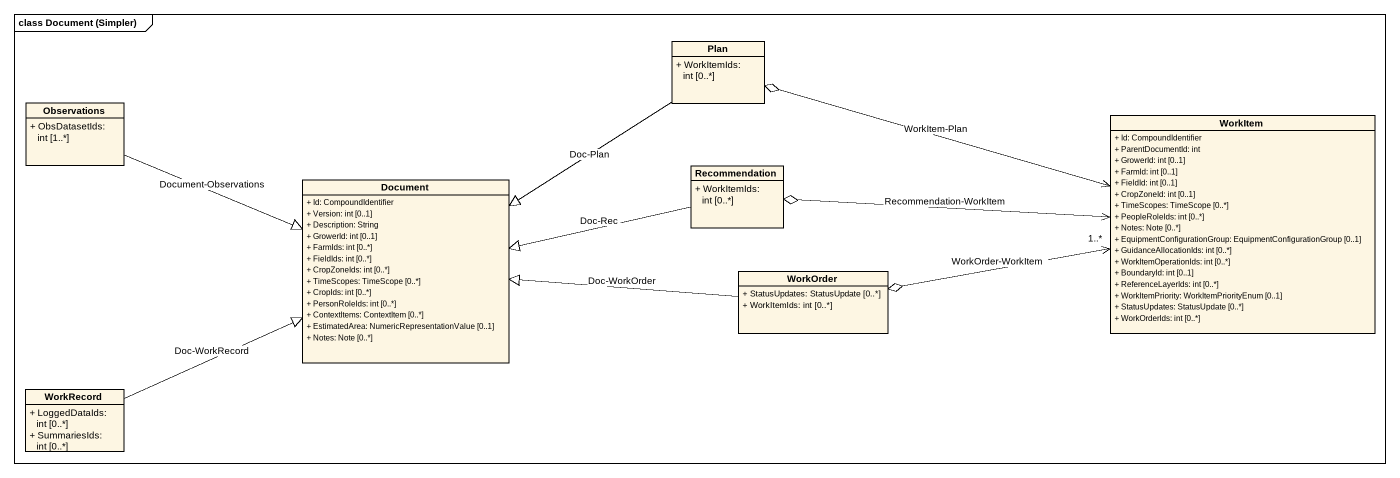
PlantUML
@startuml
mainframe class Document (Simpler)
hide circle
hide empty members
skinparam classAttributeIconSize 0
class Plan {
  + WorkItemIds: int [0..*]
}
class Observations {
  + ObsDatasetIds: int [1..*]
}
class WorkItem {
  + Id: CompoundIdentifier
  + ParentDocumentId: int
  + GrowerId: int [0..1]
  + FarmId: int [0..1]
  + FieldId: int [0..1]
  + CropZoneId: int [0..1]
  + TimeScopes: TimeScope [0..*]
  + PeopleRoleIds: int [0..*]
  + Notes: Note [0..*]
  + EquipmentConfigurationGroup: EquipmentConfigurationGroup [0..1]
  + GuidanceAllocationIds: int [0..*]
  + WorkItemOperationIds: int [0..*]
  + BoundaryId: int [0..1]
  + ReferenceLayerIds: int [0..*]
  + WorkItemPriority: WorkItemPriorityEnum [0..1]
  + StatusUpdates: StatusUpdate [0..*]
  + WorkOrderIds: int [0..*]
}
class Document {
  + Id: CompoundIdentifier
  + Version: int [0..1]
  + Description: String
  + GrowerId: int [0..1]
  + FarmIds: int [0..*]
  + FieldIds: int [0..*]
  + CropZoneIds: int [0..*]
  + TimeScopes: TimeScope [0..*]
  + CropIds: int [0..*]
  + PersonRoleIds: int [0..*]
  + ContextItems: ContextItem [0..*]
  + EstimatedArea: NumericRepresentationValue [0..1]
  + Notes: Note [0..*]
}
class Recommendation {
  + WorkItemIds: int [0..*]
}
class WorkOrder {
  + StatusUpdates: StatusUpdate [0..*]
  + WorkItemIds: int [0..*]
}
class WorkRecord {
  + LoggedDataIds: int [0..*]
  + SummariesIds: int [0..*]
}
Plan --|> Document : Doc-Plan
Observations -right-|> Document : Document-Observations
WorkItem <-left-o Plan : WorkItem-Plan
WorkItem <-left-o Recommendation : Recommendation-WorkItem
WorkItem "1..*" <-left-o WorkOrder : WorkOrder-WorkItem
Recommendation -left-|> Document : Doc-Rec
WorkOrder -left-|> Document : Doc-WorkOrder
WorkRecord -right-|> Document : Doc-WorkRecord
@enduml
